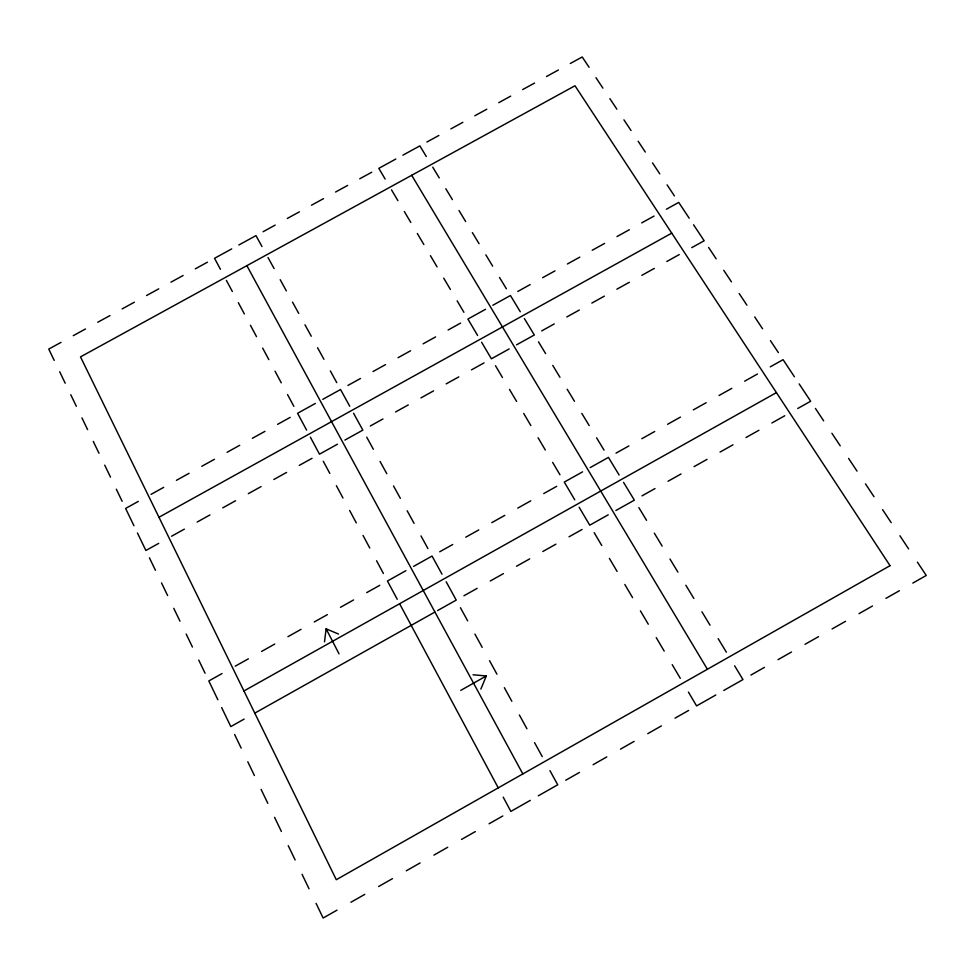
<?xml version="1.0" encoding="UTF-8"?>
<svg xmlns="http://www.w3.org/2000/svg" width="975" height="975" viewBox="0 0 975 975"><rect width="100%" height="100%" fill="white"/><g stroke="black" fill="none" stroke-linecap="round" stroke-linejoin="round"><path stroke-width="1.46" d="M324.504 641.879L326.125 628.814L338.483 634.043M480.858 689.093L486.318 675.955L473.07 674.773M337.021 910.138L323.139 918.036L316.071 903.374M350.903 902.265L364.76 894.392M378.617 886.519L392.462 878.658M406.295 870.797L420.115 862.948M433.924 855.112L447.72 847.275M461.504 839.438L475.288 831.614M489.048 823.79L502.808 815.977M530.29 800.378L510.863 811.407L503.234 797.16M538.322 795.807L557.724 784.79L549.949 770.652M565.756 780.232L579.442 772.444M593.129 764.68L606.803 756.905M620.466 749.153L634.116 741.39M647.766 733.651L661.391 725.9M675.017 718.161L688.63 710.434M715.808 694.992L696.589 705.912L688.423 692.079M723.767 690.471L742.962 679.575L734.65 665.84M750.908 675.066L764.461 667.363M778.001 659.673L791.529 651.995M805.045 644.304L818.549 636.638M832.053 628.973L845.544 621.307M859.024 613.653L872.491 605.999M885.946 598.357L899.389 590.728M912.819 583.087L926.25 575.469L917.402 562.136M460.761 690.373L486.318 675.955M244.152 719.099L230.807 726.582L221.642 707.57M254.792 713.127L434.935 612.044M437.592 610.557L456.239 600.088L446.16 581.746M463.954 595.762L477.128 588.376M490.279 580.99L503.429 573.617M516.555 566.243L529.681 558.882M542.807 551.521L555.908 544.172M569.01 536.823L582.087 529.474M608.242 514.812L589.753 525.184L579.138 507.219M615.883 510.51L634.347 500.163L623.549 482.332M641.977 495.873L655.017 488.56M668.033 481.26L681.05 473.96M694.054 466.659L707.046 459.371M720.025 452.083L733.005 444.807M745.973 437.531L758.928 430.255M771.871 422.992L784.802 415.74M797.733 408.488L810.652 401.237L799.159 383.918M222.02 673.567L208.808 680.964L217.864 699.745M235.219 666.181L248.406 658.807M261.592 651.434L274.755 644.061M287.918 636.699L301.068 629.338M314.218 621.989L327.344 614.64M340.47 607.303L353.584 599.966M366.685 592.629L379.775 585.305M405.929 570.68L387.441 581.027L397.215 599.272M413.583 566.39L432.047 556.067L442.004 574.19M439.688 551.789L452.729 544.501M465.758 537.201L478.774 529.925M491.79 522.649L504.794 515.373M517.774 508.109L530.753 500.845M543.733 493.582L556.688 486.33M582.587 471.851L564.281 482.089L574.763 499.822M590.168 467.61L608.437 457.385L619.101 474.996M616.005 453.143L628.912 445.928M641.818 438.713L654.7 431.498M667.582 424.296L680.453 417.093M693.31 409.902L706.168 402.712M719.002 395.521L731.835 388.342M744.668 381.176L757.477 373.998M770.274 366.844L783.071 359.678L794.43 376.789M243.945 690.958L776.417 392.62M158.718 543.367L145.884 550.485L137.426 532.972M171.539 536.25L184.36 529.145M197.169 522.039L209.966 514.934M222.763 507.841L235.548 500.748M248.32 493.667L261.081 486.586M273.829 479.505L286.577 472.436M299.313 465.367L312.037 458.311M337.46 444.21L319.483 454.179L310.355 437.141M344.906 440.078L362.846 430.121L353.547 413.205M370.281 426.002L382.956 418.97M395.618 411.938L408.269 404.918M420.92 397.91L433.558 390.89M446.184 383.882L458.811 376.886M471.425 369.891L484.027 362.895M509.194 348.928L491.4 358.8L481.613 342.237M516.567 344.845L534.337 334.986L524.379 318.545M541.698 330.903L554.251 323.932M566.792 316.972L579.321 310.026M591.849 303.079L604.366 296.132M616.87 289.197L629.375 282.262M641.855 275.328L654.335 268.405M666.815 261.495L679.27 254.572M691.726 247.662L704.169 240.764L693.566 224.786M138.316 501.406L125.604 508.438L133.953 525.757M151.028 494.374L163.715 487.342M176.414 480.322L189.089 473.314M201.764 466.306L214.415 459.298M227.077 452.29L239.716 445.295M252.354 438.311L264.981 431.328M277.595 424.344L290.197 417.373M315.388 403.431L297.582 413.29L306.601 430.121M322.762 399.36L340.543 389.513L349.72 406.234M347.904 385.442L360.457 378.495M372.998 371.56L385.539 364.613M398.068 357.691L410.597 350.756M423.101 343.834L435.606 336.911M448.11 330.001L460.59 323.091M485.538 309.294L467.903 319.057L477.579 335.424M492.838 305.26L510.449 295.51L520.284 311.768M517.737 291.476L530.168 284.603M542.6 277.717L555.019 270.855M567.426 263.981L579.832 257.12M592.215 250.27L604.61 243.421M616.98 236.572L629.35 229.722M641.696 222.897L654.054 216.06M666.388 209.235L678.722 202.41L689.203 218.205M158.962 517.262L671.738 233.159M61.011 342.383L48.75 349.087L54.21 360.409M73.259 335.668L85.495 328.965M97.732 322.274L109.956 315.583M122.167 308.892L134.367 302.201M146.567 295.522L158.754 288.856M170.942 282.177L183.117 275.511M195.28 268.856L207.431 262.202M231.721 248.893L214.549 258.302L220.447 269.307M238.826 245.005L255.974 235.621L261.983 246.541M263.079 231.733L275.182 225.103M287.284 218.473L299.374 211.855M311.464 205.238L323.542 198.62M335.607 192.014L347.673 185.408M359.714 178.803L371.768 172.209M395.826 159.035L378.812 168.346L385.137 179.059M402.87 155.183L419.859 145.884L426.282 156.5M426.892 142.033L438.884 135.452M450.877 128.895L462.857 122.326M474.825 115.769L486.793 109.224M498.749 102.68L510.693 96.135M522.637 89.59L534.568 83.058M546.5 76.525L558.407 70.005M570.314 63.485L582.221 56.964L589.071 67.299M595.969 77.683L602.903 88.14M609.875 98.646L616.883 109.2M623.927 119.827L631.02 130.516M638.15 141.253L645.316 152.063M652.519 162.923L659.77 173.855M667.071 184.848L674.408 195.902M708.593 247.418L716.162 258.838M723.779 270.319L731.445 281.873M739.16 293.499L746.911 305.187M754.711 316.936L762.56 328.77M770.457 340.665L778.403 352.633M815.441 408.452L823.643 420.834M831.907 433.29L840.231 445.819M848.591 458.421L857.013 471.108M865.471 483.868L874.002 496.714M882.57 509.633L891.199 522.637M899.876 535.726L908.615 548.888M432.754 167.188L439.262 177.938M445.807 188.748L452.388 199.619M459.006 210.539L465.66 221.532M472.351 232.586L479.078 243.701M485.855 254.889L492.655 266.138M499.505 277.448L506.391 288.819M538.492 341.835L545.598 353.584M552.752 365.406L559.955 377.288M567.194 389.257L574.482 401.286M581.807 413.388L589.18 425.563M596.59 437.812L604.049 450.133M638.844 507.597L646.559 520.333M654.322 533.154L662.135 546.061M669.983 559.041L677.893 572.106M685.852 585.244L693.859 598.467M701.915 611.776L710.019 625.17M718.173 638.637L726.387 652.202M411.694 175.293L707.399 669.264M391.499 189.82L397.898 200.643M404.332 211.526L410.804 222.471M417.312 233.476L423.857 244.542M430.438 255.682L437.056 266.87M443.71 278.131L450.413 289.465M457.141 300.848L463.917 312.305M495.483 365.71L502.478 377.544M509.511 389.439L516.592 401.42M523.709 413.461L530.875 425.587M538.09 437.775L545.33 450.036M552.63 462.369L559.967 474.776M594.177 532.667L601.77 545.5M609.399 558.419L617.09 571.411M624.817 584.488L632.592 597.651M640.417 610.886L648.29 624.207M656.224 637.613L664.194 651.093M672.214 664.67L680.294 678.332M268.015 257.534L274.097 268.588M280.203 279.703L286.345 290.879M292.512 302.116L298.728 313.426M304.98 324.797L311.257 336.229M317.582 347.734L323.932 359.3M330.33 370.927L336.753 382.627M366.722 437.178L373.364 449.256M380.043 461.419L386.77 473.655M393.522 485.964L400.335 498.335M407.172 510.79L414.058 523.319M420.981 535.921L427.952 548.596M460.444 607.742L467.647 620.856M474.898 634.055L482.198 647.339M489.535 660.697L496.921 674.139M504.355 687.668L511.838 701.281M519.37 714.98L526.939 728.764M534.568 742.645L542.234 756.6M246.87 265.663L522.832 773.931M226.383 280.373L232.342 291.501M238.339 302.689L244.359 313.95M250.429 325.272L256.522 336.655M262.665 348.099L268.832 359.617M275.035 371.195L281.275 382.846M287.552 394.57L293.865 406.343M323.286 461.273L329.818 473.448M336.375 485.696L342.981 498.018M349.611 510.413L356.289 522.88M363.017 535.421L369.769 548.035M376.569 560.735L383.419 573.507M399.616 603.744L498.249 787.873M326.125 628.814L339.044 653.872M59.694 371.78L65.215 383.224M70.761 394.729L76.343 406.295M81.949 417.934L87.604 429.646M93.271 441.419L98.987 453.253M104.727 465.16L110.504 477.141M116.317 489.194L122.155 501.308M149.407 557.798L155.439 570.314M161.521 582.916L167.627 595.579M173.769 608.327L179.961 621.148M186.176 634.055L192.441 647.034M198.742 660.087L205.079 673.225M234.634 734.504L241.178 748.105M247.784 761.78L254.414 775.539M261.093 789.397L267.82 803.327M274.584 817.355L281.385 831.456M288.234 845.666L295.132 859.95M302.067 874.331L309.038 888.81M890.041 565.683L336.29 879.718L80.498 356.887L574.982 85.763L890.041 565.683"/></g></svg>
